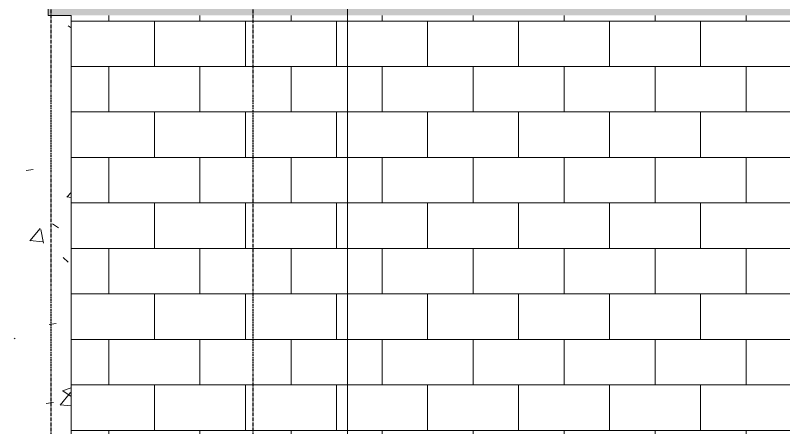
# Model space of a CAD drawing. Header units: inches. Extents: x 1718 to 6958, y -253 to 585.
# Drawn here: x 4916.2 to 5051.3, y -87.5 to -15 of the extents above; entities that cross this region are included whole.
import ezdxf

# ---------------------------------------------------------------- set-up
doc = ezdxf.new("R2010")
doc.units = ezdxf.units.IN
doc.header["$MEASUREMENT"] = 0
doc.linetypes.add('Grid Line 1_2__2_', pattern=[0.875, 0.5, -0.125, 0.125, -0.125])
for name, color, linetype, lineweight in [('0-2', 250, 'Continuous', 9), ('0-4', 10, 'Continuous', 5), ('A-WALL-PATT-1', 252, 'Continuous', 9), ('A-WALL-PATT-4', 55, 'Continuous', 9), ('G-ANNO-SYMB', 111, 'Continuous', 9), ('S-BEAM-4', 90, 'Continuous', 9), ('S-FNDN-1', 250, 'Continuous', 9), ('S-GRID-1', 1, 'Grid Line 1_2__2_', 30)]:
    doc.layers.add(name, color=color, linetype=linetype, lineweight=lineweight)

# ---------------------------------------------------------------- blocks, each defined once
blk = doc.blocks.new('034100 - Precast Structural Concrete - Solid Plank - 12_-1875238-BUILDING ELEVATION - COURTYARD - LOOKING EAST')
at = {"layer": 'S-BEAM-4'}
blk.add_hatch(color=256, dxfattribs=at).paths.add_polyline_path([(-3586.95, -15), (-3488.32, -15), (-3488.32, -3), (-3823.32, -3), (-3823.32, -15), (-3599.32, -15)], flags=0)
blk = doc.blocks.new('CTR - 1st Phase - Structure_rvt-2-BUILDING ELEVATION - COURTYARD - LOOKING EAST')
at = {"layer": 'A-WALL-PATT-1'}
h = blk.add_hatch(dxfattribs=at)
h.set_pattern_fill('FP_106', color=256, style=0, pattern_type=2)
h.set_pattern_definition([(50, (-1688.897, 68.768), (27.5427, -2.40992), [2.88, -31.68]), (355, (-1688.897, 68.768), (-5.32784, 28.88427), [2.304, -25.344]), (100.451, (-1686.6, 68.567), (22.2153, 26.47393), [2.448, -26.924]), (46.184, (-1688.897, 76.448), (40.9819, -6.3564), [4.32, -47.52]), (96.636, (-1685.482, 75.918), (35.89075, 37.4062), [3.671, -40.386]), (351.184, (-1688.897, 76.45), (35.891, 37.4062), [3.456, -38.016]), (21, (-1685.057, 74.528), (22.92104, -15.46073), [2.88, -31.68]), (326, (-1685.057, 74.528), (9.34353, 27.84574), [2.304, -25.344]), (71.451, (-1683.147, 73.24), (32.26477, 12.38442), [2.448, -26.924]), (37.5, (-1688.897, 68.768), (0.466855, 12.782707), [1.267, -23.77, 1.267, -24.461, -25.44]), (37.5, (-1688.897, 68.768), (0.466855, 12.782707), [-50.765, 1.267, -24.173]), (7.5, (-1688.897, 68.768), (10.10159, 15.14509), [1.267, -13.402, 1.267, -23.194, -9.696]), (7.5, (-1688.897, 68.768), (10.10159, 15.14509), [-39.13, 1.267, -8.429]), (327.5, (-1697.46, 68.768), (20.49916, -0.86578), [1.267, -8.333, 1.267, -28.685, -39.744]), (327.5, (-1697.46, 68.768), (20.49916, -0.86578), [-39.552, 1.267, -38.477]), (317.5, (-1701.3, 68.768), (22.39478, 3.84429), [1.267, -11.213, 1.267, -18.624, -28.224]), (317.5, (-1701.3, 68.768), (22.39478, 3.84429), [-32.371, 1.267, -26.957])])
h.paths.add_polyline_path([(-3829.04, -168), (-3819.32, -168), (-3819.32, -15), (-3823.32, -15), (-3823.32, -3), (-3829.32, -3), (-3829.32, -168)], flags=0)
at = {"layer": 'A-WALL-PATT-4'}
h = blk.add_hatch(dxfattribs=at)
h.set_pattern_fill('FP_112', color=256, style=0, pattern_type=2)
h.set_pattern_definition([(0, (-3827.324, -168), (0, 8), []), (90, (-3827.324, -168), (-8, 8), [8, -8])])
h.paths.add_polyline_path([(-3803.9, -152), (-3798.69, -152), (-3798.69, -151.75), (-3635.32, -151.75), (-3635.32, -64), (-3595.32, -64), (-3595.32, -151.75), (-3586.95, -151.75), (-3586.95, -15), (-3819.32, -15), (-3819.32, -152)], flags=0)
at = {"layer": 'S-FNDN-1'}
for p, q in [((-3823.32, -15), (-3823.32, -3)), ((-3819.32, -15), (-3823.32, -15)), ((-3819.32, -168), (-3819.32, -15))]:
    blk.add_line(p, q, dxfattribs=at)
at = {"layer": 'S-GRID-1'}
for p, q in [((-3822.82, -159.84), (-3822.82, 470.5)), ((-3787.32, -159.84), (-3787.32, 470.5))]:
    blk.add_line(p, q, dxfattribs=at)
at = {"layer": '0-2'}
blk.add_blockref('034100 - Precast Structural Concrete - Solid Plank - 12_-1875238-BUILDING ELEVATION - COURTYARD - LOOKING EAST', (0, 0), dxfattribs=at)

msp = doc.modelspace()

# ---------------------------------------------------------------- linework, layer by layer
at = {"layer": 'G-ANNO-SYMB'}
msp.add_line((4974.6, -157.31), (4974.6, 489.85), dxfattribs=at)

# ---------------------------------------------------------------- block references
at = {"layer": '0-4'}
msp.add_blockref('CTR - 1st Phase - Structure_rvt-2-BUILDING ELEVATION - COURTYARD - LOOKING EAST', (8745.33, 0), dxfattribs=at)

doc.saveas('drawing.dxf')
